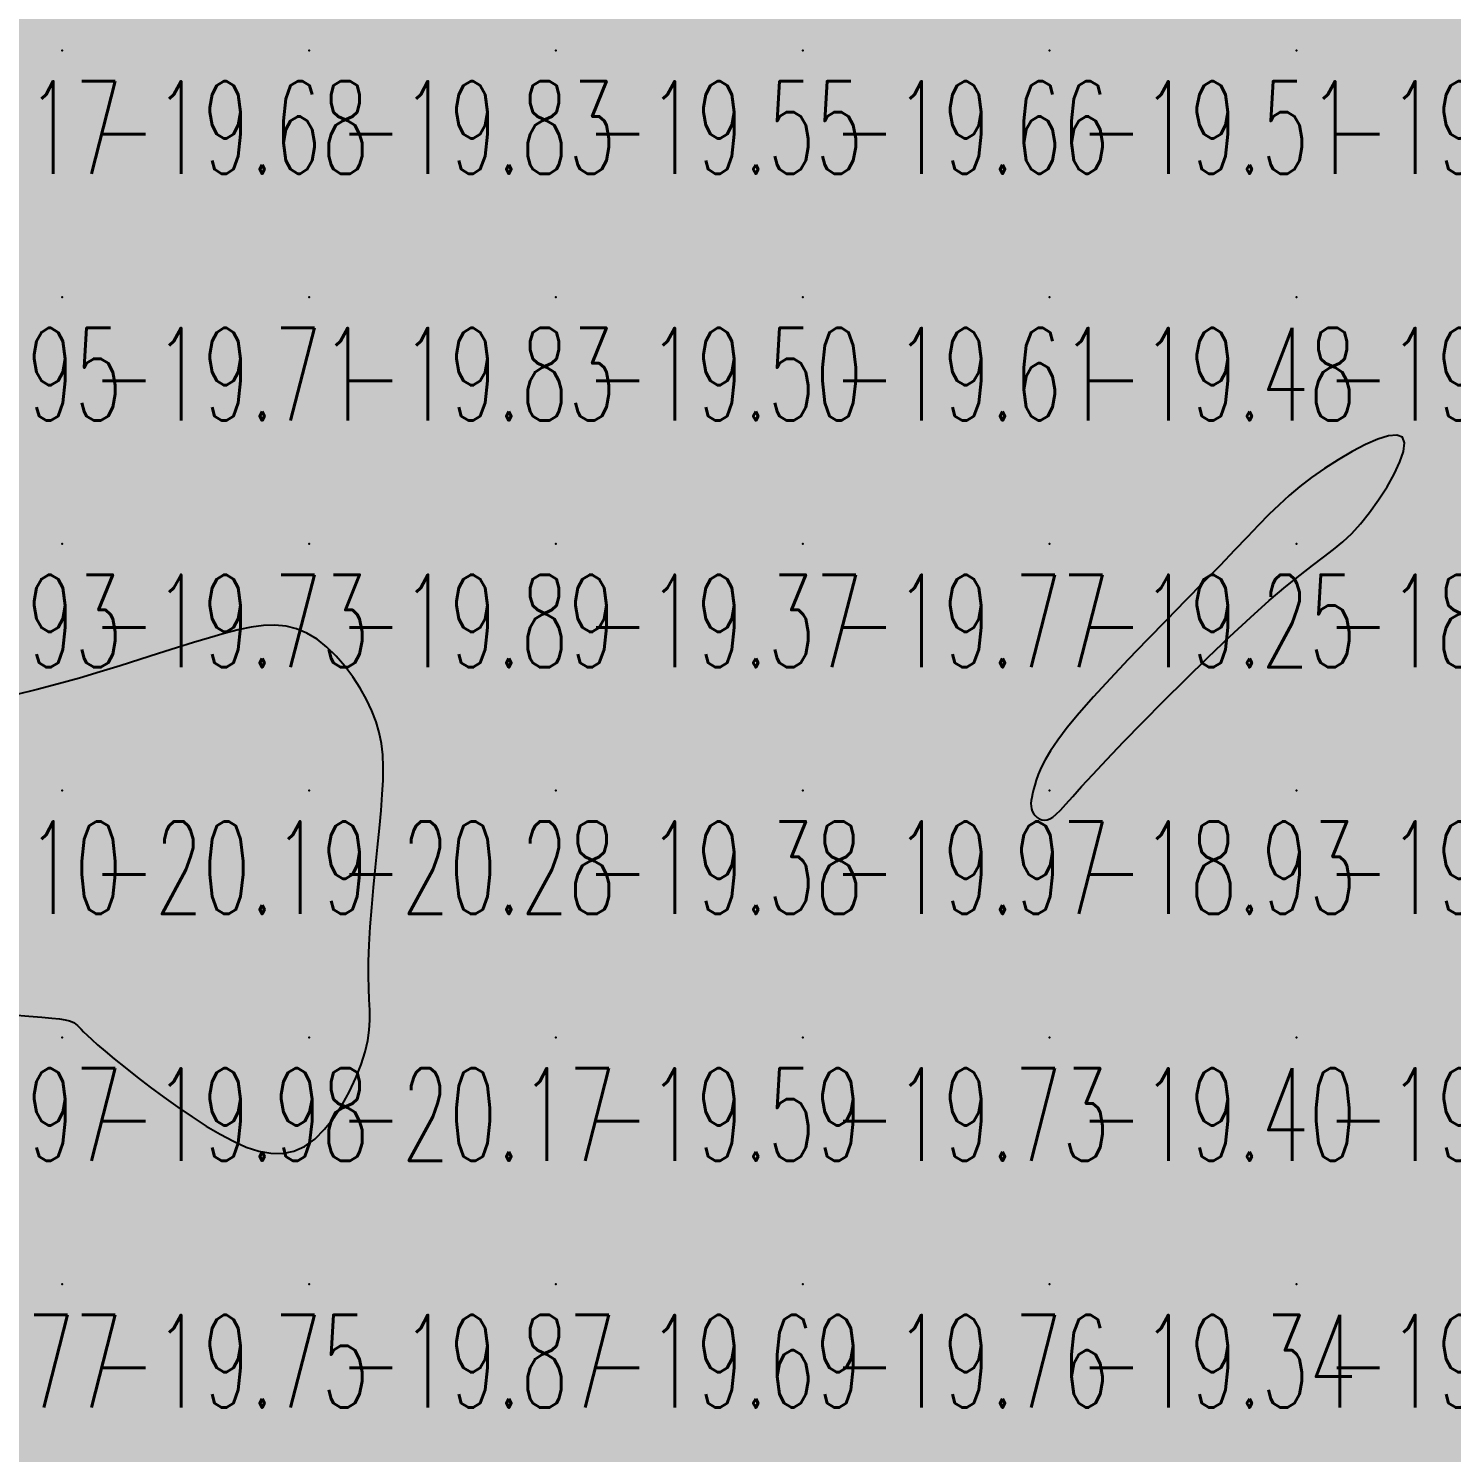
# Model space of a CAD drawing. Header units: millimetres. Extents: x 88261 to 90953, y 390274 to 392322.
# Drawn here: x 89158.9 to 89216.5, y 391510.4 to 391568.1 of the extents above; entities that cross this region are included whole.
import ezdxf
from ezdxf.enums import TextEntityAlignment as Align

# ---------------------------------------------------------------- set-up
doc = ezdxf.new("R2010")
doc.units = ezdxf.units.MM
doc.header["$LTSCALE"] = 25
for name, color, linetype in [('CN_03_00', 7, 'Continuous'), ('CN_04_00', 242, 'Continuous'), ('COTEAlt', 7, 'Continuous'), ('TN_COLORIAGE', 7, 'Continuous')]:
    doc.layers.add(name, color=color, linetype=linetype)
doc.styles.add('Simplex 1.0', font='Simplex.shx', dxfattribs={"width": 0.99, "height": 2.5})
doc.styles.get("Standard").update_dxf_attribs({"font": 'times.ttf'})

# ---------------------------------------------------------------- blocks, each defined once
blk = doc.blocks.new('COTE')
at = {"color": 0}
blk.add_point((0, 0), dxfattribs=at)
at = {"layer": 'COTEAlt'}
blk.add_attdef('ALT', text='', height=3.75, dxfattribs=at).set_placement((1.25, -1.25), align=Align.TOP_LEFT)

msp = doc.modelspace()

# ---------------------------------------------------------------- linework, layer by layer
at = {"layer": 'CN_03_00', "elevation": -19, "flags": 128}
msp.add_lwpolyline([(89200.384, 391536.164), (89200.521, 391536.281), (89200.69, 391536.453), (89200.907, 391536.689), (89201.187, 391537.002), (89201.547, 391537.4), (89202.002, 391537.896), (89202.567, 391538.498), (89203.25, 391539.212), (89204.03, 391540.014), (89204.879, 391540.872), (89205.768, 391541.756), (89206.668, 391542.636), (89207.551, 391543.481), (89208.389, 391544.261), (89209.152, 391544.944), (89209.82, 391545.51), (89210.4, 391545.974), (89210.906, 391546.363), (89211.354, 391546.701), (89211.757, 391547.014), (89212.131, 391547.326), (89212.491, 391547.665), (89212.851, 391548.055), (89213.219, 391548.512), (89213.583, 391549.018), (89213.922, 391549.546), (89214.216, 391550.069), (89214.445, 391550.559), (89214.589, 391550.988), (89214.63, 391551.33), (89214.546, 391551.557), (89214.325, 391551.65), (89213.986, 391551.619), (89213.552, 391551.485), (89213.051, 391551.266), (89212.506, 391550.981), (89211.943, 391550.649), (89211.388, 391550.291), (89210.865, 391549.924), (89210.392, 391549.563), (89209.959, 391549.201), (89209.547, 391548.827), (89209.138, 391548.429), (89208.712, 391547.996), (89208.252, 391547.516), (89207.74, 391546.977), (89207.157, 391546.368), (89206.491, 391545.683), (89205.761, 391544.937), (89204.993, 391544.152), (89204.21, 391543.349), (89203.439, 391542.549), (89202.705, 391541.772), (89202.032, 391541.041), (89201.447, 391540.375), (89200.967, 391539.793), (89200.587, 391539.289), (89200.293, 391538.856), (89200.071, 391538.486), (89199.91, 391538.169), (89199.795, 391537.898), (89199.714, 391537.665), (89199.653, 391537.46), (89199.602, 391537.278), (89199.56, 391537.114), (89199.527, 391536.966), (89199.505, 391536.833), (89199.495, 391536.712), (89199.499, 391536.602), (89199.517, 391536.499), (89199.551, 391536.403), (89199.601, 391536.312), (89199.666, 391536.228), (89199.745, 391536.156), (89199.834, 391536.098), (89199.933, 391536.059), (89200.039, 391536.043), (89200.15, 391536.052), (89200.265, 391536.091), (89200.384, 391536.164)], close=True, dxfattribs=at)
at = {"layer": 'CN_04_00', "elevation": -20, "flags": 128}
msp.add_lwpolyline([(89158.256, 391528.149), (89158.897, 391528.104), (89159.418, 391528.063), (89159.827, 391528.024), (89160.141, 391527.986), (89160.374, 391527.948), (89160.541, 391527.91), (89160.659, 391527.869), (89160.742, 391527.824), (89160.806, 391527.776), (89160.865, 391527.72), (89160.93, 391527.653), (89161.011, 391527.568), (89161.117, 391527.46), (89161.258, 391527.323), (89161.443, 391527.15), (89161.683, 391526.936), (89161.986, 391526.675), (89162.36, 391526.364), (89162.796, 391526.012), (89163.283, 391525.629), (89163.809, 391525.226), (89164.364, 391524.815), (89164.936, 391524.407), (89165.514, 391524.014), (89166.086, 391523.645), (89166.643, 391523.312), (89167.183, 391523.026), (89167.706, 391522.795), (89168.212, 391522.63), (89168.701, 391522.54), (89169.173, 391522.534), (89169.628, 391522.624), (89170.065, 391522.817), (89170.485, 391523.119), (89170.882, 391523.515), (89171.252, 391523.982), (89171.59, 391524.499), (89171.891, 391525.046), (89172.15, 391525.602), (89172.362, 391526.144), (89172.522, 391526.653), (89172.628, 391527.113), (89172.687, 391527.537), (89172.711, 391527.942), (89172.709, 391528.346), (89172.691, 391528.768), (89172.67, 391529.225), (89172.654, 391529.736), (89172.655, 391530.319), (89172.68, 391530.986), (89172.727, 391531.721), (89172.79, 391532.506), (89172.864, 391533.319), (89172.944, 391534.138), (89173.024, 391534.945), (89173.1, 391535.717), (89173.165, 391536.435), (89173.215, 391537.083), (89173.246, 391537.667), (89173.253, 391538.198), (89173.233, 391538.689), (89173.181, 391539.15), (89173.094, 391539.594), (89172.968, 391540.032), (89172.799, 391540.475), (89172.583, 391540.931), (89172.326, 391541.392), (89172.03, 391541.848), (89171.703, 391542.285), (89171.347, 391542.692), (89170.969, 391543.058), (89170.574, 391543.371), (89170.165, 391543.619), (89169.747, 391543.793), (89169.317, 391543.898), (89168.869, 391543.94), (89168.4, 391543.926), (89167.904, 391543.861), (89167.377, 391543.754), (89166.815, 391543.609), (89166.211, 391543.435), (89165.564, 391543.238), (89164.876, 391543.021), (89164.151, 391542.79), (89163.392, 391542.548), (89162.603, 391542.299), (89161.789, 391542.049), (89160.953, 391541.801), (89160.099, 391541.56), (89159.232, 391541.33), (89158.362, 391541.118)], dxfattribs=at)
at = {"layer": 'TN_COLORIAGE', "color": 213}
for points in [[(89153.642, 391567.239, -19.23), (89152.02, 391569.01, -19.23), (89160.249, 391567.239, -19.23), (89160.249, 391577.239, -19.23)], [(89166.885, 391573.876, -19.23), (89168.497, 391577.239, -19.23), (89160.249, 391567.239, -19.23), (89160.249, 391577.239, -19.23)], [(89170.249, 391567.239, -19.656), (89180.249, 391567.239, -19.656), (89180.249, 391577.239, -19.656)], [(89170.249, 391572.331, -19.656), (89173.471, 391577.239, -19.656), (89170.249, 391567.239, -19.656), (89180.249, 391577.239, -19.656)], [(89180.249, 391567.239, -19.253), (89190.249, 391567.239, -19.253), (89190.249, 391577.239, -19.253)], [(89180.249, 391577.239, -19.253), (89180.249, 391567.239, -19.253), (89190.249, 391577.239, -19.253)], [(89190.249, 391567.239, -19.181), (89200.249, 391567.239, -19.181), (89200.249, 391577.239, -19.181)], [(89190.249, 391577.239, -19.181), (89190.249, 391567.239, -19.181), (89200.249, 391577.239, -19.181)], [(89200.249, 391567.239, -19.096), (89210.249, 391567.239, -19.096), (89210.249, 391577.239, -19.096)], [(89200.249, 391577.239, -19.096), (89200.249, 391567.239, -19.096), (89210.249, 391577.239, -19.096)], [(89210.249, 391577.239, -19.579), (89210.249, 391567.239, -19.579), (89220.249, 391577.239, -19.579)], [(89210.249, 391567.239, -19.579), (89220.249, 391567.239, -19.579), (89220.249, 391577.239, -19.579)], [(89170.249, 391572.331, -19.677), (89166.885, 391573.876, -19.677), (89170.249, 391567.239, -19.677), (89160.249, 391567.239, -19.677)], [(89150.249, 391557.239, -19.677), (89160.249, 391557.239, -19.677), (89160.249, 391567.239, -19.677)], [(89150.249, 391559.43, -19.677), (89153.642, 391567.239, -19.677), (89150.249, 391557.239, -19.677), (89160.249, 391567.239, -19.677)], [(89160.249, 391567.239, -19.83), (89160.249, 391557.239, -19.83), (89170.249, 391567.239, -19.83)], [(89160.249, 391557.239, -19.83), (89170.249, 391557.239, -19.83), (89170.249, 391567.239, -19.83)], [(89170.249, 391567.239, -19.548), (89170.249, 391557.239, -19.548), (89180.249, 391567.239, -19.548)], [(89170.249, 391557.239, -19.548), (89180.249, 391557.239, -19.548), (89180.249, 391567.239, -19.548)], [(89180.249, 391567.239, -19.665), (89180.249, 391557.239, -19.665), (89190.249, 391567.239, -19.665)], [(89180.249, 391557.239, -19.665), (89190.249, 391557.239, -19.665), (89190.249, 391567.239, -19.665)], [(89190.249, 391567.239, -19.51), (89190.249, 391557.239, -19.51), (89200.249, 391567.239, -19.51)], [(89190.249, 391557.239, -19.51), (89200.249, 391557.239, -19.51), (89200.249, 391567.239, -19.51)], [(89200.249, 391567.239, -19.193), (89200.249, 391557.239, -19.193), (89210.249, 391567.239, -19.193)], [(89200.249, 391557.239, -19.193), (89210.249, 391557.239, -19.193), (89210.249, 391567.239, -19.193)], [(89210.249, 391557.239, -19.392), (89220.249, 391557.239, -19.392), (89220.249, 391567.239, -19.392)], [(89210.249, 391567.239, -19.392), (89210.249, 391557.239, -19.392), (89220.249, 391567.239, -19.392)], [(89150.249, 391557.239, -19.706), (89150.249, 391547.239, -19.706), (89160.249, 391557.239, -19.706)], [(89150.249, 391547.239, -19.706), (89160.249, 391547.239, -19.706), (89160.249, 391557.239, -19.706)], [(89160.249, 391547.239, -19.835), (89170.249, 391547.239, -19.835), (89170.249, 391557.239, -19.835)], [(89160.249, 391557.239, -19.835), (89160.249, 391547.239, -19.835), (89170.249, 391557.239, -19.835)], [(89170.249, 391557.239, -19.502), (89170.249, 391547.239, -19.502), (89180.249, 391557.239, -19.502)], [(89170.249, 391547.239, -19.502), (89180.249, 391547.239, -19.502), (89180.249, 391557.239, -19.502)], [(89180.249, 391547.239, -19.611), (89190.249, 391547.239, -19.611), (89190.249, 391557.239, -19.611)], [(89180.249, 391557.239, -19.611), (89180.249, 391547.239, -19.611), (89190.249, 391557.239, -19.611)], [(89190.249, 391557.239, -19.478), (89190.249, 391547.239, -19.478), (89200.249, 391557.239, -19.478)], [(89190.249, 391547.239, -19.478), (89200.249, 391547.239, -19.478), (89200.249, 391557.239, -19.478)], [(89200.249, 391557.239, -19.195), (89200.249, 391547.239, -19.195), (89210.249, 391557.239, -19.195)], [(89200.249, 391547.239, -19), (89208.111, 391547.239, -19), (89210.249, 391557.239, -19), (89210.249, 391549.808, -19)], [(89210.249, 391557.239, -19), (89210.249, 391549.808, -19), (89220.249, 391557.239, -19), (89216.083, 391553.074, -19)], [(89220.249, 391547.239, -19), (89212.693, 391547.239, -19), (89220.249, 391557.239, -19), (89216.083, 391553.074, -19)], [(89150.249, 391542.96, -19.732), (89152.906, 391539.896, -19.732), (89150.249, 391547.239, -19.732), (89160.249, 391547.239, -19.732)], [(89152.906, 391539.896, -19.732), (89160.249, 391541.445, -19.732), (89160.249, 391547.239, -19.732)], [(89166.693, 391543.683, -19.732), (89160.249, 391541.445, -19.732), (89170.249, 391547.239, -19.732), (89160.249, 391547.239, -19.732)], [(89166.693, 391543.683, -19.893), (89170.249, 391544.434, -19.893), (89170.249, 391547.239, -19.893)], [(89170.249, 391544.434, -19.374), (89173.303, 391540.294, -19.374), (89170.249, 391547.239, -19.374), (89180.249, 391547.239, -19.374)], [(89173.33, 391537.239, -19.374), (89173.303, 391540.294, -19.374), (89180.249, 391537.239, -19.374), (89180.249, 391547.239, -19.374)], [(89180.249, 391537.239, -19.774), (89190.249, 391537.239, -19.774), (89190.249, 391547.239, -19.774)], [(89180.249, 391547.239, -19.774), (89180.249, 391537.239, -19.774), (89190.249, 391547.239, -19.774)], [(89190.249, 391547.239, -19.247), (89190.249, 391537.239, -19.247), (89200.249, 391547.239, -19.247)], [(89190.249, 391537.239, -19), (89199.575, 391537.239, -19), (89200.249, 391547.239, -19), (89200.249, 391539.444, -19)], [(89200.249, 391539.444, -19.247), (89208.111, 391547.239, -19.247), (89200.249, 391547.239, -19.247)], [(89210.249, 391537.239, -19), (89210.249, 391546.297, -19), (89220.249, 391547.239, -19), (89212.693, 391547.239, -19)], [(89210.249, 391537.239, -19.208), (89220.249, 391537.239, -19.208), (89220.249, 391547.239, -19.208)], [(89201.225, 391537.239, -19.646), (89210.249, 391546.297, -19.646), (89210.249, 391537.239, -19.646)], [(89172.368, 391529.359, -19.381), (89173.33, 391537.239, -19.381), (89180.249, 391537.239, -19.381)], [(89173.129, 391527.239, -19.381), (89172.368, 391529.359, -19.381), (89180.249, 391527.239, -19.381), (89180.249, 391537.239, -19.381)], [(89180.249, 391537.239, -19.968), (89180.249, 391527.239, -19.968), (89190.249, 391537.239, -19.968)], [(89180.249, 391527.239, -19.968), (89190.249, 391527.239, -19.968), (89190.249, 391537.239, -19.968)], [(89190.249, 391537.239, -19), (89199.575, 391537.239, -19), (89190.249, 391527.239, -19), (89199.37, 391536.361, -19)], [(89210.249, 391537.239, -19), (89201.225, 391537.239, -19), (89200.249, 391527.239, -19), (89200.249, 391535.736, -19)], [(89200.249, 391527.239, -19.646), (89210.249, 391527.239, -19.646), (89210.249, 391537.239, -19.646)], [(89210.249, 391537.239, -19.427), (89210.249, 391527.239, -19.427), (89220.249, 391537.239, -19.427)], [(89210.249, 391527.239, -19), (89219.068, 391527.239, -19), (89220.249, 391537.239, -19), (89220.249, 391529.001, -19)], [(89190.249, 391527.239, -19), (89199.37, 391536.361, -19), (89200.249, 391527.239, -19), (89200.249, 391535.736, -19)], [(89160.249, 391528.065, -19.971), (89151.538, 391528.528, -19.971), (89160.249, 391527.239, -19.971), (89150.249, 391527.239, -19.971)], [(89160.249, 391528.065, -19.982), (89160.847, 391527.837, -19.982), (89160.249, 391527.239, -19.982)], [(89161.201, 391527.239, -19.982), (89160.847, 391527.837, -19.982), (89160.249, 391527.239, -19.982)], [(89150.249, 391527.239, -19.982), (89150.249, 391517.239, -19.982), (89160.249, 391527.239, -19.982)], [(89150.249, 391517.239, -19.982), (89160.249, 391517.239, -19.982), (89160.249, 391527.239, -19.982)], [(89161.201, 391527.239, -19.749), (89166.266, 391523.257, -19.749), (89160.249, 391527.239, -19.749), (89160.249, 391517.239, -19.749)], [(89170.249, 391521.602, -19.589), (89173.129, 391527.239, -19.589), (89170.249, 391517.239, -19.589), (89180.249, 391527.239, -19.589)], [(89170.249, 391517.239, -19.589), (89180.249, 391517.239, -19.589), (89180.249, 391527.239, -19.589)], [(89180.249, 391527.239, -19.726), (89180.249, 391517.239, -19.726), (89190.249, 391527.239, -19.726)], [(89180.249, 391517.239, -19.726), (89190.249, 391517.239, -19.726), (89190.249, 391527.239, -19.726)], [(89190.249, 391527.239, -19.395), (89190.249, 391517.239, -19.395), (89200.249, 391527.239, -19.395)], [(89190.249, 391517.239, -19.395), (89200.249, 391517.239, -19.395), (89200.249, 391527.239, -19.395)], [(89200.249, 391527.239, -19.683), (89200.249, 391517.239, -19.683), (89210.249, 391527.239, -19.683)], [(89200.249, 391517.239, -19.683), (89210.249, 391517.239, -19.683), (89210.249, 391527.239, -19.683)], [(89210.249, 391527.239, -19), (89219.068, 391527.239, -19), (89210.249, 391517.239, -19), (89216.988, 391523.978, -19)], [(89220.249, 391517.239, -19), (89220.249, 391525.501, -19), (89210.249, 391517.239, -19), (89216.988, 391523.978, -19)], [(89170.249, 391521.602, -19.749), (89166.266, 391523.257, -19.749), (89170.249, 391517.239, -19.749), (89160.249, 391517.239, -19.749)], [(89150.249, 391511.774, -19.749), (89154.563, 391511.553, -19.749), (89150.249, 391517.239, -19.749), (89160.249, 391517.239, -19.749)], [(89156.423, 391507.239, -19.749), (89154.563, 391511.553, -19.749), (89160.249, 391507.239, -19.749), (89160.249, 391517.239, -19.749)], [(89160.249, 391517.239, -19.871), (89160.249, 391507.239, -19.871), (89170.249, 391517.239, -19.871)], [(89160.249, 391507.239, -19.871), (89170.249, 391507.239, -19.871), (89170.249, 391517.239, -19.871)], [(89170.249, 391517.239, -19.689), (89170.249, 391507.239, -19.689), (89180.249, 391517.239, -19.689)], [(89170.249, 391507.239, -19.689), (89180.249, 391507.239, -19.689), (89180.249, 391517.239, -19.689)], [(89180.249, 391517.239, -19.765), (89180.249, 391507.239, -19.765), (89190.249, 391517.239, -19.765)], [(89180.249, 391507.239, -19.765), (89190.249, 391507.239, -19.765), (89190.249, 391517.239, -19.765)], [(89190.249, 391517.239, -19.335), (89190.249, 391507.239, -19.335), (89200.249, 391517.239, -19.335)], [(89190.249, 391507.239, -19.335), (89200.249, 391507.239, -19.335), (89200.249, 391517.239, -19.335)], [(89200.249, 391517.239, -19.189), (89200.249, 391507.239, -19.189), (89210.249, 391517.239, -19.189)], [(89200.249, 391507.239, -19.189), (89210.249, 391507.239, -19.189), (89210.249, 391517.239, -19.189)], [(89210.249, 391517.239, -19.434), (89210.249, 391507.239, -19.434), (89220.249, 391517.239, -19.434)], [(89210.249, 391507.239, -19.434), (89220.249, 391507.239, -19.434), (89220.249, 391517.239, -19.434)]]:
    msp.add_solid(points, dxfattribs=at)
at = {"layer": 'TN_COLORIAGE', "color": 203}
for points in [[(89216.083, 391553.074, -18.933), (89210.249, 391549.808, -18.933), (89210.249, 391547.239, -18.933)], [(89216.083, 391553.074, -18.933), (89212.693, 391547.239, -18.933), (89210.249, 391547.239, -18.933)], [(89210.249, 391549.808, -18.933), (89208.111, 391547.239, -18.933), (89210.249, 391547.239, -18.933)], [(89208.111, 391547.239, -18.93), (89200.249, 391539.444, -18.93), (89210.249, 391547.239, -18.93), (89200.249, 391537.239, -18.93)], [(89210.249, 391546.297, -18.93), (89201.225, 391537.239, -18.93), (89210.249, 391547.239, -18.93), (89200.249, 391537.239, -18.93)], [(89212.693, 391547.239, -18.933), (89210.249, 391546.297, -18.933), (89210.249, 391547.239, -18.933)], [(89200.249, 391539.444, -18.93), (89199.575, 391537.239, -18.93), (89200.249, 391537.239, -18.93)], [(89199.37, 391536.361, -18.93), (89199.575, 391537.239, -18.93), (89200.249, 391537.239, -18.93)], [(89200.249, 391535.736, -18.93), (89199.37, 391536.361, -18.93), (89200.249, 391537.239, -18.93)], [(89200.249, 391535.736, -18.93), (89201.225, 391537.239, -18.93), (89200.249, 391537.239, -18.93)]]:
    msp.add_solid(points, dxfattribs=at)
at = {"layer": 'TN_COLORIAGE', "color": 223}
for points in [[(89170.249, 391537.239, -20), (89170.249, 391544.434, -20), (89160.249, 391537.239, -20), (89166.693, 391543.683, -20)], [(89173.303, 391540.294, -20.275), (89170.249, 391544.434, -20.275), (89170.249, 391537.239, -20.275)], [(89160.249, 391541.445, -20.195), (89166.693, 391543.683, -20.195), (89160.249, 391537.239, -20.195)], [(89160.249, 391537.239, -20), (89160.249, 391541.445, -20), (89150.249, 391537.239, -20), (89152.906, 391539.896, -20)], [(89173.303, 391540.294, -20.275), (89173.33, 391537.239, -20.275), (89170.249, 391537.239, -20.275)], [(89160.249, 391537.239, -20), (89151.538, 391528.528, -20), (89150.249, 391537.239, -20), (89150.249, 391529.528, -20)], [(89151.538, 391528.528, -20.195), (89160.249, 391528.065, -20.195), (89160.249, 391537.239, -20.195)], [(89170.249, 391537.239, -20), (89160.847, 391527.837, -20), (89160.249, 391537.239, -20), (89160.249, 391528.065, -20)], [(89170.249, 391537.239, -20), (89160.847, 391527.837, -20), (89170.249, 391527.239, -20), (89161.201, 391527.239, -20)], [(89170.249, 391537.239, -20), (89173.33, 391537.239, -20), (89170.249, 391527.239, -20), (89172.368, 391529.359, -20)], [(89172.368, 391529.359, -20.166), (89173.129, 391527.239, -20.166), (89170.249, 391527.239, -20.166)], [(89166.266, 391523.257, -20.166), (89161.201, 391527.239, -20.166), (89170.249, 391527.239, -20.166)], [(89166.266, 391523.257, -20.166), (89170.249, 391521.602, -20.166), (89170.249, 391527.239, -20.166)], [(89173.129, 391527.239, -20.166), (89170.249, 391521.602, -20.166), (89170.249, 391527.239, -20.166)]]:
    msp.add_solid(points, dxfattribs=at)

# ---------------------------------------------------------------- block references
at = {"layer": 'COTEAlt'}
ref = msp.add_blockref('COTE', (89150.249, 391567.239), dxfattribs=at)
ref.add_attrib('ALT', '-20.17', dxfattribs={"height": 3.75, "style": 'Simplex 1.0', "width": 0.6}).set_placement((89151.499, 391565.989), align=Align.TOP_LEFT)
ref = msp.add_blockref('COTE', (89160.249, 391567.239), dxfattribs=at)
ref.add_attrib('ALT', '-19.68', dxfattribs={"height": 3.75, "style": 'Simplex 1.0', "width": 0.6}).set_placement((89161.499, 391565.989), align=Align.TOP_LEFT)
ref = msp.add_blockref('COTE', (89170.249, 391567.239), dxfattribs=at)
ref.add_attrib('ALT', '-19.83', dxfattribs={"height": 3.75, "style": 'Simplex 1.0', "width": 0.6}).set_placement((89171.499, 391565.989), align=Align.TOP_LEFT)
ref = msp.add_blockref('COTE', (89180.249, 391567.239), dxfattribs=at)
ref.add_attrib('ALT', '-19.55', dxfattribs={"height": 3.75, "style": 'Simplex 1.0', "width": 0.6}).set_placement((89181.499, 391565.989), align=Align.TOP_LEFT)
ref = msp.add_blockref('COTE', (89190.249, 391567.239), dxfattribs=at)
ref.add_attrib('ALT', '-19.66', dxfattribs={"height": 3.75, "style": 'Simplex 1.0', "width": 0.6}).set_placement((89191.499, 391565.989), align=Align.TOP_LEFT)
ref = msp.add_blockref('COTE', (89200.249, 391567.239), dxfattribs=at)
ref.add_attrib('ALT', '-19.51', dxfattribs={"height": 3.75, "style": 'Simplex 1.0', "width": 0.6}).set_placement((89201.499, 391565.989), align=Align.TOP_LEFT)
ref = msp.add_blockref('COTE', (89210.249, 391567.239), dxfattribs=at)
ref.add_attrib('ALT', '-19.19', dxfattribs={"height": 3.75, "style": 'Simplex 1.0', "width": 0.6}).set_placement((89211.499, 391565.989), align=Align.TOP_LEFT)
ref = msp.add_blockref('COTE', (89150.249, 391557.239), dxfattribs=at)
ref.add_attrib('ALT', '-19.95', dxfattribs={"height": 3.75, "style": 'Simplex 1.0', "width": 0.6}).set_placement((89151.499, 391555.989), align=Align.TOP_LEFT)
ref = msp.add_blockref('COTE', (89160.249, 391557.239), dxfattribs=at)
ref.add_attrib('ALT', '-19.71', dxfattribs={"height": 3.75, "style": 'Simplex 1.0', "width": 0.6}).set_placement((89161.499, 391555.989), align=Align.TOP_LEFT)
ref = msp.add_blockref('COTE', (89170.249, 391557.239), dxfattribs=at)
ref.add_attrib('ALT', '-19.83', dxfattribs={"height": 3.75, "style": 'Simplex 1.0', "width": 0.6}).set_placement((89171.499, 391555.989), align=Align.TOP_LEFT)
ref = msp.add_blockref('COTE', (89180.249, 391557.239), dxfattribs=at)
ref.add_attrib('ALT', '-19.50', dxfattribs={"height": 3.75, "style": 'Simplex 1.0', "width": 0.6}).set_placement((89181.499, 391555.989), align=Align.TOP_LEFT)
ref = msp.add_blockref('COTE', (89190.249, 391557.239), dxfattribs=at)
ref.add_attrib('ALT', '-19.61', dxfattribs={"height": 3.75, "style": 'Simplex 1.0', "width": 0.6}).set_placement((89191.499, 391555.989), align=Align.TOP_LEFT)
ref = msp.add_blockref('COTE', (89200.249, 391557.239), dxfattribs=at)
ref.add_attrib('ALT', '-19.48', dxfattribs={"height": 3.75, "style": 'Simplex 1.0', "width": 0.6}).set_placement((89201.499, 391555.989), align=Align.TOP_LEFT)
ref = msp.add_blockref('COTE', (89210.249, 391557.239), dxfattribs=at)
ref.add_attrib('ALT', '-19.19', dxfattribs={"height": 3.75, "style": 'Simplex 1.0', "width": 0.6}).set_placement((89211.499, 391555.989), align=Align.TOP_LEFT)
ref = msp.add_blockref('COTE', (89150.249, 391547.239), dxfattribs=at)
ref.add_attrib('ALT', '-19.93', dxfattribs={"height": 3.75, "style": 'Simplex 1.0', "width": 0.6}).set_placement((89151.499, 391545.989), align=Align.TOP_LEFT)
ref = msp.add_blockref('COTE', (89160.249, 391547.239), dxfattribs=at)
ref.add_attrib('ALT', '-19.73', dxfattribs={"height": 3.75, "style": 'Simplex 1.0', "width": 0.6}).set_placement((89161.499, 391545.989), align=Align.TOP_LEFT)
ref = msp.add_blockref('COTE', (89170.249, 391547.239), dxfattribs=at)
ref.add_attrib('ALT', '-19.89', dxfattribs={"height": 3.75, "style": 'Simplex 1.0', "width": 0.6}).set_placement((89171.499, 391545.989), align=Align.TOP_LEFT)
ref = msp.add_blockref('COTE', (89180.249, 391547.239), dxfattribs=at)
ref.add_attrib('ALT', '-19.37', dxfattribs={"height": 3.75, "style": 'Simplex 1.0', "width": 0.6}).set_placement((89181.499, 391545.989), align=Align.TOP_LEFT)
ref = msp.add_blockref('COTE', (89190.249, 391547.239), dxfattribs=at)
ref.add_attrib('ALT', '-19.77', dxfattribs={"height": 3.75, "style": 'Simplex 1.0', "width": 0.6}).set_placement((89191.499, 391545.989), align=Align.TOP_LEFT)
ref = msp.add_blockref('COTE', (89200.249, 391547.239), dxfattribs=at)
ref.add_attrib('ALT', '-19.25', dxfattribs={"height": 3.75, "style": 'Simplex 1.0', "width": 0.6}).set_placement((89201.499, 391545.989), align=Align.TOP_LEFT)
ref = msp.add_blockref('COTE', (89210.249, 391547.239), dxfattribs=at)
ref.add_attrib('ALT', '-18.93', dxfattribs={"height": 3.75, "style": 'Simplex 1.0', "width": 0.6}).set_placement((89211.499, 391545.989), align=Align.TOP_LEFT)
ref = msp.add_blockref('COTE', (89150.249, 391537.239), dxfattribs=at)
ref.add_attrib('ALT', '-20.10', dxfattribs={"height": 3.75, "style": 'Simplex 1.0', "width": 0.6}).set_placement((89151.499, 391535.989), align=Align.TOP_LEFT)
ref = msp.add_blockref('COTE', (89160.249, 391537.239), dxfattribs=at)
ref.add_attrib('ALT', '-20.19', dxfattribs={"height": 3.75, "style": 'Simplex 1.0', "width": 0.6}).set_placement((89161.499, 391535.989), align=Align.TOP_LEFT)
ref = msp.add_blockref('COTE', (89170.249, 391537.239), dxfattribs=at)
ref.add_attrib('ALT', '-20.28', dxfattribs={"height": 3.75, "style": 'Simplex 1.0', "width": 0.6}).set_placement((89171.499, 391535.989), align=Align.TOP_LEFT)
ref = msp.add_blockref('COTE', (89180.249, 391537.239), dxfattribs=at)
ref.add_attrib('ALT', '-19.38', dxfattribs={"height": 3.75, "style": 'Simplex 1.0', "width": 0.6}).set_placement((89181.499, 391535.989), align=Align.TOP_LEFT)
ref = msp.add_blockref('COTE', (89190.249, 391537.239), dxfattribs=at)
ref.add_attrib('ALT', '-19.97', dxfattribs={"height": 3.75, "style": 'Simplex 1.0', "width": 0.6}).set_placement((89191.499, 391535.989), align=Align.TOP_LEFT)
ref = msp.add_blockref('COTE', (89200.249, 391537.239), dxfattribs=at)
ref.add_attrib('ALT', '-18.93', dxfattribs={"height": 3.75, "style": 'Simplex 1.0', "width": 0.6}).set_placement((89201.499, 391535.989), align=Align.TOP_LEFT)
ref = msp.add_blockref('COTE', (89210.249, 391537.239), dxfattribs=at)
ref.add_attrib('ALT', '-19.65', dxfattribs={"height": 3.75, "style": 'Simplex 1.0', "width": 0.6}).set_placement((89211.499, 391535.989), align=Align.TOP_LEFT)
ref = msp.add_blockref('COTE', (89150.249, 391527.239), dxfattribs=at)
ref.add_attrib('ALT', '-19.97', dxfattribs={"height": 3.75, "style": 'Simplex 1.0', "width": 0.6}).set_placement((89151.499, 391525.989), align=Align.TOP_LEFT)
ref = msp.add_blockref('COTE', (89160.249, 391527.239), dxfattribs=at)
ref.add_attrib('ALT', '-19.98', dxfattribs={"height": 3.75, "style": 'Simplex 1.0', "width": 0.6}).set_placement((89161.499, 391525.989), align=Align.TOP_LEFT)
ref = msp.add_blockref('COTE', (89170.249, 391527.239), dxfattribs=at)
ref.add_attrib('ALT', '-20.17', dxfattribs={"height": 3.75, "style": 'Simplex 1.0', "width": 0.6}).set_placement((89171.499, 391525.989), align=Align.TOP_LEFT)
ref = msp.add_blockref('COTE', (89180.249, 391527.239), dxfattribs=at)
ref.add_attrib('ALT', '-19.59', dxfattribs={"height": 3.75, "style": 'Simplex 1.0', "width": 0.6}).set_placement((89181.499, 391525.989), align=Align.TOP_LEFT)
ref = msp.add_blockref('COTE', (89190.249, 391527.239), dxfattribs=at)
ref.add_attrib('ALT', '-19.73', dxfattribs={"height": 3.75, "style": 'Simplex 1.0', "width": 0.6}).set_placement((89191.499, 391525.989), align=Align.TOP_LEFT)
ref = msp.add_blockref('COTE', (89200.249, 391527.239), dxfattribs=at)
ref.add_attrib('ALT', '-19.40', dxfattribs={"height": 3.75, "style": 'Simplex 1.0', "width": 0.6}).set_placement((89201.499, 391525.989), align=Align.TOP_LEFT)
ref = msp.add_blockref('COTE', (89210.249, 391527.239), dxfattribs=at)
ref.add_attrib('ALT', '-19.68', dxfattribs={"height": 3.75, "style": 'Simplex 1.0', "width": 0.6}).set_placement((89211.499, 391525.989), align=Align.TOP_LEFT)
ref = msp.add_blockref('COTE', (89150.249, 391517.239), dxfattribs=at)
ref.add_attrib('ALT', '-19.77', dxfattribs={"height": 3.75, "style": 'Simplex 1.0', "width": 0.6}).set_placement((89151.499, 391515.989), align=Align.TOP_LEFT)
ref = msp.add_blockref('COTE', (89160.249, 391517.239), dxfattribs=at)
ref.add_attrib('ALT', '-19.75', dxfattribs={"height": 3.75, "style": 'Simplex 1.0', "width": 0.6}).set_placement((89161.499, 391515.989), align=Align.TOP_LEFT)
ref = msp.add_blockref('COTE', (89170.249, 391517.239), dxfattribs=at)
ref.add_attrib('ALT', '-19.87', dxfattribs={"height": 3.75, "style": 'Simplex 1.0', "width": 0.6}).set_placement((89171.499, 391515.989), align=Align.TOP_LEFT)
ref = msp.add_blockref('COTE', (89180.249, 391517.239), dxfattribs=at)
ref.add_attrib('ALT', '-19.69', dxfattribs={"height": 3.75, "style": 'Simplex 1.0', "width": 0.6}).set_placement((89181.499, 391515.989), align=Align.TOP_LEFT)
ref = msp.add_blockref('COTE', (89190.249, 391517.239), dxfattribs=at)
ref.add_attrib('ALT', '-19.76', dxfattribs={"height": 3.75, "style": 'Simplex 1.0', "width": 0.6}).set_placement((89191.499, 391515.989), align=Align.TOP_LEFT)
ref = msp.add_blockref('COTE', (89200.249, 391517.239), dxfattribs=at)
ref.add_attrib('ALT', '-19.34', dxfattribs={"height": 3.75, "style": 'Simplex 1.0', "width": 0.6}).set_placement((89201.499, 391515.989), align=Align.TOP_LEFT)
ref = msp.add_blockref('COTE', (89210.249, 391517.239), dxfattribs=at)
ref.add_attrib('ALT', '-19.19', dxfattribs={"height": 3.75, "style": 'Simplex 1.0', "width": 0.6}).set_placement((89211.499, 391515.989), align=Align.TOP_LEFT)

doc.saveas('drawing.dxf')
